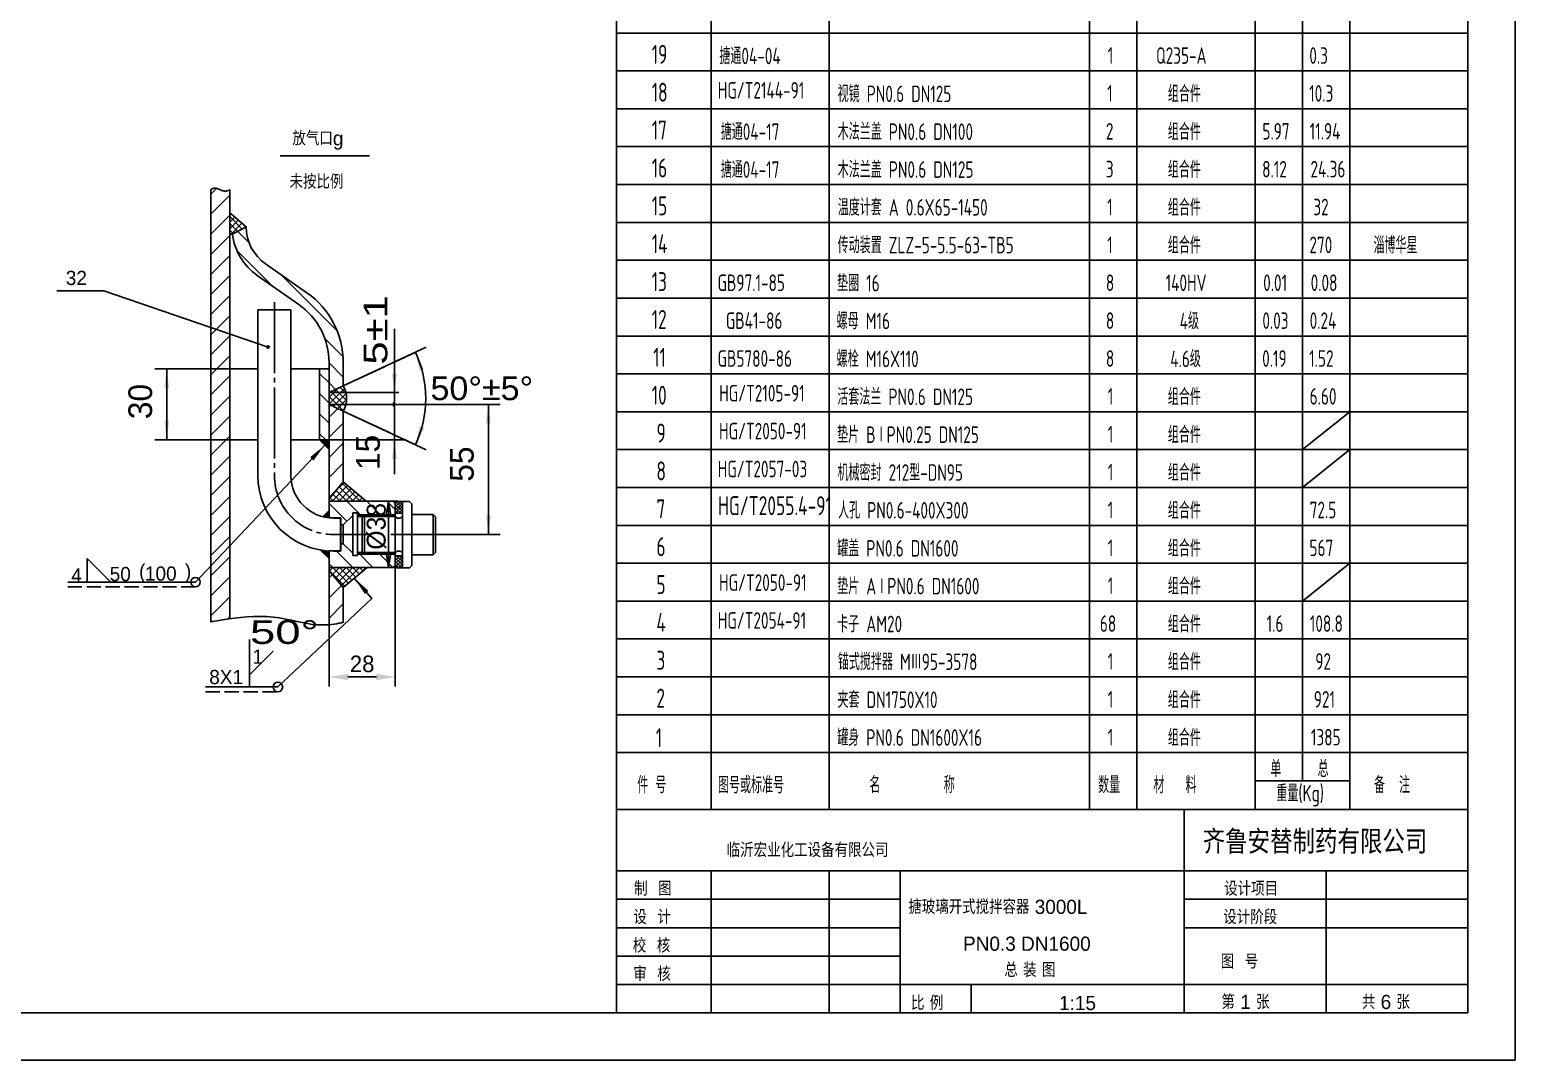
# Model space of a CAD drawing. Extents: x -10 to 10142, y -198 to 739.
# Drawn here: x 9828.1 to 10142.1, y -102 to 115.7 of the extents above; entities that cross this region are included whole.
import ezdxf

# ---------------------------------------------------------------- set-up
doc = ezdxf.new("R2010")
doc.units = 0
doc.linetypes.add('DASHDOT', pattern=[18, 15, -1, 1, -1])
doc.linetypes.add('DASHED', pattern=[4, 3, -1])
doc.layers.get('0').update_dxf_attribs({"color": 8, "linetype": 'CONTINUOUS'})
doc.layers.get('DEFPOINTS').update_dxf_attribs({"linetype": 'CONTINUOUS'})
for name, color, linetype in [('0-EQUIPMENT', 7, 'CONTINUOUS'), ('1', 8, 'CONTINUOUS'), ('2', 94, 'DASHDOT'), ('3', 2, 'DASHED')]:
    doc.layers.add(name, color=color, linetype=linetype)
doc.styles.add('HZTXT', font='tssdeng.shx', dxfattribs={"width": 0.8, "bigfont": 'tssdchn.shx'})
doc.styles.get("Standard").update_dxf_attribs({"font": 'cadt_en', "bigfont": 'cadt_hz'})
doc.styles.add('STYLE1', font='cadt_en.shx', dxfattribs={"bigfont": 'cadt_hz.shx'})
doc.styles.add('STYLE514', font='cadt_en.shx', dxfattribs={"width": 1.439846, "bigfont": 'cadt_hz.shx'})
doc.styles.add('STYLE515', font='cadt_en.shx', dxfattribs={"width": 0.974868, "bigfont": 'cadt_hz.shx'})
doc.styles.add('STYLE516', font='cadt_en.shx', dxfattribs={"width": 1.319444, "bigfont": 'cadt_hz.shx'})
doc.styles.add('STYLE517', font='cadt_en.shx', dxfattribs={"width": 1.076207, "bigfont": 'cadt_hz.shx'})
doc.dimstyles.get("Standard").update_dxf_attribs({"dimtxt": 3.5, "dimasz": 4, "dimexe": 2, "dimexo": 0, "dimgap": 1, "dimtad": 1, "dimtoh": 1, "dimdec": 4, "dimzin": 0, "dimtxsty": 'STANDARD', "dimcen": 0, "dimazin": 3, "dimtfac": 1, "dimtdec": 4, "dimtmove": 0, "dimatfit": 3, "dimtolj": 1, "dimtzin": 0})

# ---------------------------------------------------------------- blocks, each defined once
blk = doc.blocks.new('*D11')
for p, q in [((6946.45, 36.51), (6982.62, 36.51)), ((6980.12, 9.01), (6980.12, 36.51)), ((6968.91, 9.01), (6982.62, 9.01))]:
    blk.add_line(p, q)
for points in [[(6980.12, 36.51), (6980.62, 32.51), (6979.62, 32.51)], [(6980.12, 9.01), (6979.62, 13.01), (6980.62, 13.01)]]:
    blk.add_solid(points)
at = {"style": 'STYLE1'}
blk.add_text('55', height=5, rotation=90, dxfattribs=at).set_placement((6977.02, 20.18))
blk = doc.blocks.new('*D12')
at = {"color": 0}
for p, q in [((9905.35, 2.01), (9905.35, -23.07)), ((9891.35, -10.02), (9891.35, -23.07)), ((9895.35, -21.07), (9901.35, -21.07))]:
    blk.add_line(p, q, dxfattribs=at)
for points in [[(9895.35, -20.4), (9895.35, -21.74), (9891.35, -21.07)], [(9901.35, -20.4), (9901.35, -21.74), (9905.35, -21.07)]]:
    blk.add_solid(points, dxfattribs=at)
at = {"layer": 'DEFPOINTS', "color": 0}
for p in [(9905.35, 2.01), (9891.35, -10.02), (9905.35, -21.07)]:
    blk.add_point(p, dxfattribs=at)
at = {"color": 0, "insert": (9898.35, -18.32), "char_height": 3.5, "attachment_point": 5}
blk.add_mtext('\\A1;28', dxfattribs=at)
blk = doc.blocks.new('*D13')
for p, q in [((6925.45, 44.01), (6909.63, 44.01)), ((6912.13, 29.01), (6912.13, 44.01)), ((6925.45, 29.01), (6909.63, 29.01))]:
    blk.add_line(p, q)
for points in [[(6912.13, 44.01), (6912.63, 40.01), (6911.63, 40.01)], [(6912.13, 29.01), (6911.63, 33.01), (6912.63, 33.01)]]:
    blk.add_solid(points)
at = {"style": 'STYLE1'}
blk.add_text('30', height=5, rotation=90, dxfattribs=at).set_placement((6909.03, 33.4))
blk = doc.blocks.new('*D14')
for p, q in [((6960.27, 21.81), (6960.27, 52.48)), ((6961.18, 39.01), (6946.45, 39.01)), ((6946.45, 36.51), (6962.77, 36.51)), ((6946.45, 29.01), (6962.77, 29.01))]:
    blk.add_line(p, q)
for points in [[(6960.27, 39.01), (6959.77, 43.01), (6960.77, 43.01)], [(6960.27, 29.01), (6960.77, 25.01), (6959.77, 25.01)]]:
    blk.add_solid(points)
at = {"style": 'STYLE1'}
blk.add_text('15', height=5, rotation=90, dxfattribs=at).set_placement((6957.18, 22.66))
at = {"insert": (6958.84, 44.92), "char_height": 5, "attachment_point": 7, "rotation": 90, "style": 'STYLE516'}
blk.add_mtext('5%%p1', dxfattribs=at)
blk = doc.blocks.new('*D15')
for p, q in [((6949.45, 40.41), (6966.99, 48.59)), ((6949.45, 35.11), (6966.99, 26.93))]:
    blk.add_line(p, q)
blk.add_arc((6943.76, 37.76), 23.13, 335, 385)
for points in [[(6964.72, 47.53), (6966.56, 43.94), (6965.63, 43.6)], [(6964.72, 27.98), (6965.63, 31.91), (6966.56, 31.57)]]:
    blk.add_solid(points)
at = {"insert": (6967.89, 37.34), "char_height": 5, "attachment_point": 7, "style": 'STYLE517'}
blk.add_mtext('50%%d%%p5%%d', dxfattribs=at)
blk = doc.blocks.new('*U16')
for p, q in [((6944.48, 28.97), (6944.51, 29.01)), ((6944.62, 28.83), (6944.8, 29.01)), ((6944.67, 29.01), (6946.45, 27.23, 1)), ((6944.76, 28.69), (6945.08, 29.01)), ((6944.9, 28.55), (6945.36, 29.01)), ((6944.95, 29.01), (6946.45, 27.51)), ((6945.04, 28.41), (6945.64, 29.01)), ((6945.19, 28.27), (6945.93, 29.01)), ((6946.45, 27.79), (6945.23, 29.01)), ((6945.33, 28.13), (6946.21, 29.01)), ((6945.47, 27.98), (6946.45, 28.96)), ((6945.51, 29.01), (6946.45, 28.08)), ((6945.61, 27.84), (6946.45, 28.68)), ((6945.75, 27.7), (6946.45, 28.39)), ((6945.84, 28.97), (6946.45, 28.36)), ((6946.08, 29.01), (6946.45, 28.64)), ((6946.36, 29.01), (6946.45, 28.92)), ((6945.89, 27.56), (6946.45, 28.11)), ((6946.03, 27.42), (6946.45, 27.83)), ((6946.18, 27.28), (6946.45, 27.55)), ((6946.32, 27.14), (6946.45, 27.26))]:
    blk.add_line(p, q)
blk = doc.blocks.new('*U18')
at = {"style": 'STYLE1'}
blk.add_text('齐鲁安替制药有限公司', height=5, dxfattribs=at).set_placement((7139.17, -56.44))

msp = doc.modelspace()

# ---------------------------------------------------------------- linework, layer by layer
at = {"color": 7}
for p, q in [((10142.09218, 738.96281), (10142.09218, -102.03719)), ((9972.09218, -32.03719), (9972.09218, 218.96281, 1)), ((9997.09218, -49.03719), (9997.09218, 218.96281)), ((10052.09218, -49.03719), (10052.09218, 218.96281)), ((10062.09218, -49.03719), (10062.09218, 218.96281)), ((10087.09218, -49.03719), (10087.09218, 218.96281)), ((10097.09218, -32.03719), (10097.09218, 218.96281)), ((10107.09218, -49.03719), (10107.09218, 218.96281)), ((10132.09218, 114.96281), (9952.09218, 114.96281)), ((10132.09218, 106.96281), (9952.09218, 106.96281, 1)), ((10132.09218, 98.96281), (9952.09218, 98.96281)), ((9899.90852, 89.0244), (9880.99022, 89.0244)), ((9952.09218, 90.96281), (10132.09218, 90.96281)), ((9866.3502, 80.9429), (9867.55631, 82.14901)), ((9866.3502, 81.89658), (9866.35052, 81.89676, 6.28319)), ((9866.35052, 81.89676), (9866.35278, 81.89801)), ((9866.35278, 81.89801), (9866.35891, 81.9014)), ((9866.35891, 81.9014), (9866.37086, 81.90801)), ((9866.37086, 81.90801), (9866.39055, 81.9189)), ((9866.39055, 81.9189), (9866.41992, 81.93514)), ((9866.41992, 81.93514), (9866.46092, 81.95782)), ((9866.46092, 81.95782), (9866.51547, 81.98799)), ((9866.51547, 81.98799), (9866.58515, 82.02584)), ((9866.58515, 82.02584), (9866.67007, 82.06792)), ((9866.67007, 82.06792), (9866.76999, 82.10993)), ((9866.76999, 82.10993), (9866.88464, 82.14752)), ((9866.88464, 82.14752), (9867.01377, 82.17638)), ((9867.01377, 82.17638), (9867.15713, 82.19218)), ((9867.15713, 82.19218), (9867.31448, 82.19059)), ((9867.31448, 82.19059), (9867.48555, 82.16728)), ((9867.48555, 82.16728), (9867.66963, 82.11973)), ((9867.66963, 82.11973), (9867.86413, 82.05257)), ((9867.86413, 82.05257), (9868.066, 81.97224)), ((9868.066, 81.97224), (9868.2722, 81.88516)), ((9868.2722, 81.88516), (9868.47967, 81.79778)), ((9868.47967, 81.79778), (9868.68536, 81.71653)), ((9868.68536, 81.71653), (9868.88622, 81.64783)), ((9868.88622, 81.64783), (9869.0792, 81.59812)), ((9869.86418, 81.63869), (9869.97861, 81.67718)), ((9869.97861, 81.67718), (9870.07678, 81.71607)), ((9870.07678, 81.71607), (9870.1578, 81.75117)), ((9870.1578, 81.75117), (9870.22131, 81.77917)), ((9870.22131, 81.77917), (9870.26903, 81.80022)), ((9870.26903, 81.80022), (9870.30323, 81.8153)), ((9870.30323, 81.8153), (9870.32615, 81.82541)), ((9870.32615, 81.82541), (9870.34005, 81.83154)), ((9870.34005, 81.83154), (9870.3502, 81.83602)), ((9870.34719, 81.83469), (9870.34982, 81.83585)), ((9952.09218, 82.96281), (10132.09218, 82.96281)), ((9866.3502, 76.70026), (9870.3502, 80.70026)), ((9869.0792, 81.59812), (9869.26161, 81.57207)), ((9869.26161, 81.57207), (9869.4322, 81.56728)), ((9869.4322, 81.56728), (9869.59009, 81.57957)), ((9869.59009, 81.57957), (9869.73437, 81.60476)), ((9869.73437, 81.60476), (9869.86418, 81.63869)), ((9866.3502, 72.45761), (9870.3502, 76.45761)), ((9870.3502, 76.45761), (9870.64617, 76.75358)), ((9872.97445, 73.5558), (9870.3502, 76.18005)), ((9870.3502, 75.0434), (9871.40767, 76.10087)), ((9870.3502, 73.62919), (9872.16916, 75.44815)), ((9872.0413, 73.07474), (9870.3502, 74.76584)), ((9871.10815, 72.59368), (9870.3502, 73.35163)), ((9870.64249, 72.50727), (9872.93066, 74.79544)), ((9874.46148, 70.65456), (9872.0413, 73.07474)), ((9873.24441, 73.69497), (9873.69216, 74.14272)), ((9952.09218, 74.96281), (10132.09218, 74.96281)), ((9866.3502, 68.21497), (9870.3502, 72.21497)), ((9866.3502, 63.97233), (9870.3502, 67.97233)), ((9879.26609, 61.60731), (9871.91538, 68.95802)), ((10132.09218, 66.96281), (9952.09218, 66.96281, 1)), ((9866.3502, 59.72969), (9870.3502, 63.72969)), ((9893.04209, 52.07395), (9881.20182, 63.91422)), ((9843.78393, 60.51884), (9878.45979, 48.62966)), ((9866.3502, 55.48705), (9870.3502, 59.48705)), ((10132.09218, 58.96281), (9952.09218, 58.96281)), ((9866.3502, 51.24441), (9870.3502, 55.24441)), ((9866.3502, 47.00177), (9870.3502, 51.00177)), ((9894.30828, 46.56511), (9890.46818, 50.40522)), ((10132.09218, 50.96281), (9952.09218, 50.96281, 1)), ((9905.30333, 45.51372), (9909.71343, 47.57018)), ((9866.3502, 42.75913), (9870.3502, 46.75913)), ((9894.3502, 42.28056), (9891.3502, 45.28056)), ((9903.05052, 44.46322), (9894.3502, 40.40619)), ((9866.3502, 38.51649), (9870.3502, 42.51649)), ((9891.3502, 41.03792), (9889.3502, 43.03792)), ((9892.73507, 39.65304), (9891.3502, 41.03792)), ((10132.09218, 42.96281), (9952.09218, 42.96281)), ((9866.3502, 34.27385), (9870.3502, 38.27385)), ((9891.3502, 36.79528), (9889.3502, 38.79528)), ((9891.3502, 36.64643), (9894.60851, 39.90474)), ((9891.3502, 38.06064), (9893.12392, 39.83437)), ((9906.08243, 39.00727), (9891.3502, 39.00727)), ((9891.3502, 38.20949), (9894.38716, 35.17253)), ((9891.7706, 39.2033), (9894.81791, 36.156)), ((9892.21976, 36.10178), (9894.95581, 38.83783)), ((9892.73507, 39.65304), (9895.05145, 37.33667)), ((9893.69955, 40.10278), (9894.95348, 38.84885)), ((9891.3502, 32.55264), (9889.3502, 34.55264)), ((9891.88986, 36.25562), (9891.3502, 36.79528)), ((9891.3502, 36.50727), (9906.67558, 36.50727)), ((9891.3502, 36.50727), (9906.83966, 36.50727)), ((9891.3502, 33.818), (9893.18424, 35.65204)), ((9893.18424, 35.65204), (9895.06347, 37.53127)), ((9894.3502, 35.10834), (9904.25652, 30.48895)), ((9905.17558, 36.50727), (9904.92558, 36.94028)), ((9904.92558, 36.07425), (9905.17558, 36.50727)), ((9952.09218, 34.96281), (10132.09218, 34.96281, 1)), ((9866.3502, 30.03121), (9870.3502, 34.03121)), ((9891.3502, 29.57536), (9894.3502, 32.57536)), ((9866.3502, 25.78857), (9870.3502, 29.78857)), ((9890.65293, 29.00727), (9889.3502, 30.30999)), ((9889.35904, 28.99842), (9889.36789, 29.00727)), ((9890.06615, 28.29131), (9890.7821, 29.00727)), ((9891.3502, 28.30999), (9890.65293, 29.00727)), ((9891.3502, 29.00727), (9906.67558, 29.00727)), ((9891.3502, 25.33272), (9894.3502, 28.33272)), ((9905.06592, 30.11152), (9909.71343, 27.94435)), ((9890.45019, 27.90728), (9863.12216, -1.02689, 1)), ((9866.3502, 21.54593), (9870.3502, 25.54593)), ((9890.77326, 27.58421), (9891.3502, 28.16115)), ((9952.09218, 26.96281), (10132.09218, 26.96281)), ((9891.3502, 21.09008), (9894.3502, 24.09008)), ((9866.3502, 17.30329), (9870.3502, 21.30329)), ((9891.99606, 16.07909), (9895.28605, 19.36908)), ((9892.74965, 18.24689), (9894.51708, 20.01432)), ((9896.51003, 16.07909), (9893.47628, 19.11285)), ((9897.92425, 16.07909), (9894.12152, 19.88182)), ((9952.09218, 18.96281), (10132.09218, 18.96281)), ((9866.3502, 13.06064), (9870.3502, 17.06064)), ((9891.3502, 16.84744), (9892.74965, 18.24689)), ((9891.3502, 16.07909), (9905.89143, 16.07909)), ((9892.26739, 16.07909), (9891.54055, 16.80594)), ((9893.68161, 16.07909), (9892.18579, 17.57491)), ((9895.09582, 16.07909), (9892.83103, 18.34388)), ((9893.41028, 16.07909), (9896.05502, 18.72384)), ((9894.82449, 16.07909), (9896.82399, 18.07859)), ((9895.09582, 16.07909), (9898.36765, 12.80727)), ((9896.2387, 16.07909), (9897.59296, 17.43335)), ((9897.65292, 16.07909), (9898.36193, 16.78811)), ((9899.06713, 16.07909), (9899.1309, 16.14287)), ((9902.26029, 13.15727), (9899.33846, 16.07909)), ((9903.89143, 16.07909), (9903.39823, 13.11991)), ((9905.3502, 14.30999), (9903.5811, 16.07909)), ((9903.89143, 2.07909), (9903.89143, 16.07909)), ((9903.89143, 16.07909), (9904.38463, 13.11991)), ((9905.3502, 15.55404), (9905.80342, 16.00727)), ((9905.3502, 14.84694), (9906.51053, 16.00727)), ((9906.8502, 14.6121), (9905.45503, 16.00727)), ((9906.8502, 15.31921), (9906.16214, 16.00727)), ((9866.3502, 8.818), (9870.3502, 12.818)), ((9890.39825, 12.70959), (9890.18947, 12.91836)), ((9890.20548, 12.75338), (9891.3502, 13.8981)), ((9890.83473, 12.62666), (9890.36625, 13.09514)), ((9890.49494, 12.68929), (9891.3502, 13.54455)), ((9891.24627, 12.56867), (9890.54302, 13.27192)), ((9891.3502, 12.8183), (9890.7198, 13.44869)), ((9890.79286, 12.63365), (9891.3502, 13.19099)), ((9891.3502, 13.17185), (9890.89658, 13.62547)), ((9891.3502, 13.5254), (9891.07335, 13.80225)), ((9891.09985, 12.58709), (9891.3502, 12.83744)), ((9891.3502, 13.87896), (9891.25013, 13.97902)), ((9895.10169, 11.83058), (9891.3502, 15.58207)), ((9898.8502, 13.15727), (9897.3502, 13.15727)), ((9898.5002, 12.80727), (9905.3502, 12.80727)), ((9903.39823, 13.11991), (9904.38463, 13.11991)), ((9905.3502, 14.13983), (9906.8502, 15.63983)), ((9906.8502, 13.90499), (9905.3502, 15.40499)), ((9906.54082, 13.50727), (9905.3502, 14.69789)), ((9905.83371, 13.50727), (9905.3502, 13.99078)), ((9905.42474, 13.50727), (9906.8502, 14.93272)), ((9906.13185, 13.50727), (9906.8502, 14.22562)), ((9906.83896, 13.50727), (9906.8502, 13.51851)), ((9952.09218, 10.96281), (10132.09218, 10.96281)), ((9866.3502, 4.57536), (9870.3502, 8.57536)), ((9840.1968, -1.02689), (9840.1968, 3.97311, 1)), ((9840.1968, 3.97311), (9845.1968, -1.02689)), ((9866.3502, 0.33272), (9870.3502, 4.33272)), ((9889.55085, 5.73479), (9889.55912, 5.74305)), ((9891.3502, 3.97946), (9889.59234, 5.73732)), ((9889.72763, 5.55801), (9889.86293, 5.69332)), ((9889.9044, 5.38124), (9890.17202, 5.64885)), ((9891.3502, 4.33301), (9890.01213, 5.67108)), ((9890.08118, 5.20446), (9890.48661, 5.60989)), ((9890.25796, 5.02768), (9890.80696, 5.57669)), ((9891.3502, 4.68657), (9890.41905, 5.61772)), ((9890.43473, 4.85091), (9891.13338, 5.54955)), ((9890.61151, 4.67413), (9891.3502, 5.41282)), ((9890.78829, 4.49735), (9891.3502, 5.05926)), ((9891.3502, 5.04012), (9890.81432, 5.576)), ((9890.96506, 4.32058), (9891.3502, 4.70571)), ((9891.14184, 4.1438), (9891.3502, 4.35216)), ((9891.3502, 5.39367), (9891.19897, 5.54491)), ((9891.31862, 3.96702), (9891.3502, 3.9986)), ((9896.3679, 2.07909), (9892.93972, 5.50727)), ((9898.8502, 4.85727), (9897.3502, 4.85727)), ((9900.61054, 2.07909), (9897.48237, 5.20727)), ((9898.5002, 5.20727), (9905.3502, 5.20727)), ((9904.85169, 2.08058), (9902.07501, 4.85727)), ((9903.89143, 2.07909), (9903.39823, 5.03827)), ((9903.39823, 5.03827), (9904.38463, 5.03827)), ((9903.89143, 2.07909), (9904.38463, 5.03827)), ((9905.3502, 4.24034), (9905.61713, 4.50727)), ((9905.3502, 3.53323), (9906.32424, 4.50727)), ((9905.3502, 2.82612), (9906.8502, 4.32612)), ((9906.8502, 2.59128), (9905.3502, 4.09128)), ((9905.3502, 2.11901), (9906.8502, 3.61901)), ((9906.72711, 2.00727), (9905.3502, 3.38418)), ((9906.8502, 3.29839), (9905.64132, 4.50727)), ((9906.8502, 4.0055), (9906.34843, 4.50727)), ((9866.3502, -3.90992), (9870.3502, 0.09008)), ((9892.12526, 2.07909), (9891.3502, 2.85415)), ((9891.3502, 2.07909), (9905.89143, 2.07909)), ((9894.66544, -1.8753), (9891.3502, 1.43994)), ((9891.3502, -0.12312), (9892.0613, 0.58798)), ((9891.41606, 1.35695), (9892.1382, 2.07909)), ((9892.0613, 0.58798), (9893.55241, 2.07909)), ((9895.43441, -1.23006), (9892.12526, 2.07909)), ((9892.70654, -0.18099), (9894.96663, 2.07909)), ((9893.35179, -0.94996), (9896.38084, 2.07909)), ((9896.20338, -0.58482), (9893.53947, 2.07909)), ((9893.99703, -1.71893), (9897.79505, 2.07909)), ((9896.97235, 0.06043), (9894.95368, 2.07909)), ((9897.74132, 0.70567), (9896.3679, 2.07909)), ((9898.51029, 1.35091), (9897.78211, 2.07909)), ((9898.32877, 1.1986), (9899.20927, 2.07909)), ((9899.27926, 1.99615), (9899.19633, 2.07909)), ((9906.02, 2.00727), (9905.3502, 2.67707)), ((9905.94556, 2.00727), (9906.8502, 2.91191)), ((9906.65266, 2.00727), (9906.8502, 2.2048)), ((10132.09218, 2.96281), (9952.09218, 2.96281)), ((9836.12118, -1.02689), (9863.12216, -1.02689)), ((9891.3502, -4.36576), (9893.99703, -1.71893)), ((9896.69738, -0.1703), (9900.37189, -4.45249)), ((9866.3502, -8.15256), (9870.3502, -4.15256)), ((9880.55273, -23.18099), (9900.37189, -4.45249)), ((9891.3502, -8.6084), (9894.3502, -5.6084)), ((10132.09218, -5.03719), (9952.09218, -5.03719)), ((9866.35416, -9.42109), (9866.38192, -9.41657)), ((9866.38192, -9.41657), (9866.45724, -9.40432)), ((9866.45724, -9.40432), (9866.60394, -9.38047)), ((9866.60394, -9.38047), (9866.84578, -9.34114)), ((9866.84578, -9.34114), (9867.20656, -9.28247)), ((9867.20656, -9.28247), (9867.71007, -9.20059)), ((9867.71007, -9.20059), (9868.38009, -9.09163)), ((9868.38009, -9.09163), (9869.23177, -8.95471)), ((9869.23177, -8.95471), (9870.24564, -8.80089)), ((9869.89066, -8.85474), (9870.3502, -8.3952)), ((9870.24564, -8.80089), (9871.39359, -8.64423)), ((9871.39359, -8.64423), (9872.64753, -8.49877)), ((9872.64753, -8.49877), (9873.97933, -8.37858)), ((9873.97933, -8.37858), (9875.3609, -8.2977)), ((9875.3609, -8.2977), (9876.76412, -8.27018)), ((9876.76412, -8.27018), (9878.16089, -8.31007)), ((9878.16089, -8.31007), (9879.52716, -8.42597)), ((9879.52716, -8.42597), (9880.85516, -8.60461)), ((9880.85516, -8.60461), (9882.1412, -8.82729)), ((9882.1412, -8.82729), (9883.38155, -9.07527)), ((9883.38155, -9.07527), (9884.57253, -9.32983)), ((9884.57253, -9.32983), (9885.71041, -9.57227)), ((9866.3502, -9.42173), (9866.35416, -9.42109)), ((9885.71041, -9.57227), (9886.7915, -9.78385)), ((9886.7915, -9.78385), (9887.81209, -9.94587)), ((9887.81209, -9.94587), (9888.76853, -10.0445)), ((9888.76853, -10.0445), (9889.65735, -10.08561)), ((9889.65735, -10.08561), (9890.47513, -10.07994)), ((9890.47513, -10.07994), (9891.21845, -10.03825)), ((9891.21845, -10.03825), (9891.88391, -9.9713)), ((9891.88391, -9.9713), (9892.46808, -9.88985)), ((9892.46808, -9.88985), (9892.96755, -9.80466)), ((9892.96755, -9.80466), (9893.37889, -9.72648)), ((9893.37889, -9.72648), (9893.70118, -9.66391)), ((9893.70118, -9.66391), (9893.94337, -9.61689)), ((9893.94337, -9.61689), (9894.11691, -9.5832)), ((9894.11691, -9.5832), (9894.23324, -9.56061)), ((9894.23324, -9.56061), (9894.3038, -9.54692)), ((9894.3038, -9.54692), (9894.35528, -9.53692)), ((9894.34003, -9.53988), (9894.35338, -9.53729)), ((9874.55273, -23.18099), (9874.55273, -13.18099)), ((9874.55273, -20.57834), (9879.55273, -15.57834)), ((10132.09218, -13.03719), (9952.09218, -13.03719)), ((9972.09218, -49.03719), (9972.09218, -13.03719)), ((10097.09218, -13.03719), (10097.09218, -43.03719)), ((9952.09218, -21.03719), (10132.09218, -21.03719, 1)), ((9865.27212, -23.18099), (9880.55273, -23.18099)), ((10132.09218, -29.03719), (9952.09218, -29.03719)), ((10132.09218, -37.03719), (9952.09218, -37.03719)), ((10087.09218, -43.03719), (10107.09218, -43.03719, 1)), ((10072.09218, -92.03719), (10072.09218, -49.03719, 1)), ((10132.09218, -62.03719), (9952.09218, -62.03719)), ((9972.09218, -92.03719), (9972.09218, -62.03719)), ((9997.09218, -92.03719), (9997.09218, -62.03719)), ((10012.09218, -92.03719), (10012.09218, -62.03719)), ((10102.09218, -62.03719), (10102.09218, -92.03719)), ((9952.09218, -68.03719), (10012.09218, -68.03719, 1)), ((10072.09218, -68.03719), (10132.09218, -68.03719, 1)), ((9952.09218, -74.03719), (10012.09218, -74.03719, 1)), ((10072.09218, -74.03719), (10132.09218, -74.03719)), ((9952.09218, -80.03719), (10012.09218, -80.03719)), ((9952.09218, -86.03719), (10132.09218, -86.03719, 1)), ((10027.09218, -86.03719), (10027.09218, -92.03719)), ((10142.09218, -102.03719), (9548.09218, -102.03719))]:
    msp.add_line(p, q, dxfattribs=at)
for centre, radius in [((9878.45979, 48.62966), 0.25), ((9906.05603, 14.70034), 0.125), ((9863.12216, -1.02689), 1), ((9880.55273, -23.18099), 1)]:
    msp.add_circle(centre, radius, dxfattribs=at)
for points in [[(9890.45019, 27.90728), (9888.06712, 24.65597), (9887.34013, 25.34261)], [(9896.69738, -0.1703), (9899.68166, -2.8803), (9898.92276, -3.53151)]]:
    msp.add_solid(points, dxfattribs=at)
at = {"layer": '0-EQUIPMENT'}
for p, q in [((10097.09218, 26.96281), (10107.09218, 34.96281, 1)), ((10097.09218, 18.96281), (10107.09218, 26.96281, 1)), ((10097.09218, -5.03719), (10107.09218, 2.96281, 1))]:
    msp.add_line(p, q, dxfattribs=at)
at = {"layer": '1', "color": 7}
for p, q in [((10132.09218, 713.96281), (10132.09218, -92.03719, 1)), ((9952.09218, -92.03719), (9952.09218, 218.96281)), ((9866.3502, 81.89658), (9866.3502, -9.42173)), ((9870.3502, 81.83602), (9870.3502, -8.78662)), ((9870.3502, 77.00727), (9873.8502, 74.00727)), ((9870.94053, 72.50727), (9870.3502, 72.50727, 6.28319)), ((9870.94053, 72.50727), (9873.8502, 74.00727)), ((9886.67458, 60.08215), (9877.90122, 66.22532)), ((9884.95385, 57.6247), (9876.18049, 63.76787)), ((9833.78393, 60.51884), (9843.78393, 60.51884, 6.28319)), ((9883.29583, 56.50727), (9876.29583, 56.50727)), ((9876.29583, 21.50727), (9876.29583, 56.50727)), ((9883.29583, 21.50727), (9883.29583, 56.50727)), ((9876.29583, 44.00727), (9870.3502, 44.00727)), ((9891.3502, 44.00727), (9883.29583, 44.00727)), ((9889.3502, 29.00727), (9889.3502, 44.00727)), ((9891.3502, 39.00727), (9891.3502, 45.33742)), ((9894.3502, 40.40619), (9894.3502, 45.33742)), ((9891.3502, 39.00727), (9894.3502, 40.40619)), ((9891.3502, 16.07909), (9891.3502, 39.00727)), ((9891.3502, 36.50727), (9894.3502, 35.10834, 6.28319)), ((9894.3502, 20.15435), (9894.3502, 35.10834)), ((9876.29583, 29.00727), (9870.3502, 29.00727)), ((9891.3502, 29.00727), (9883.29583, 29.00727)), ((9889.3502, 29.00727), (9891.3502, 27.00727)), ((9891.3502, 16.57909), (9894.3502, 20.15435)), ((9894.3502, 20.15435), (9899.20691, 16.07909, 1)), ((9891.3502, 16.07909), (9891.3502, 12.55708)), ((9891.3502, 16.07909), (9904.8502, 16.07909)), ((9905.3502, 15.57909), (9904.8502, 16.07909)), ((9908.3502, 16.00727), (9905.3502, 16.00727)), ((9905.3502, 16.00727), (9905.3502, 2.00727)), ((9906.8502, 2.00727), (9906.8502, 16.00727, 6.28319)), ((9908.3502, 16.00727), (9908.8502, 15.50727)), ((9891.3502, 14.07909), (9890.06041, 12.7893)), ((9891.3502, 12.57909), (9893.8502, 12.57909)), ((9893.80945, 12.57909), (9891.3502, 12.57909)), ((9893.8502, 9.07909), (9893.8502, 12.57909)), ((9894.3502, 11.07909), (9896.3502, 13.07909)), ((9896.3502, 13.57909), (9897.3502, 13.57909, 6.28319)), ((9896.3502, 9.07909), (9896.3502, 13.57909)), ((9897.3502, 9.07909), (9897.3502, 13.57909, 6.28319)), ((9898.5002, 12.80727), (9897.3502, 12.80727)), ((9898.3502, 12.65727), (9898.8502, 13.15727)), ((9898.3502, 12.65727), (9898.3502, 5.35727)), ((9898.8502, 13.15727), (9905.3502, 13.15727)), ((9898.8502, 4.85727), (9898.8502, 13.15727)), ((9905.3502, 13.50727), (9906.8502, 13.50727)), ((9905.3502, 13.00727), (9905.3502, 13.15727, 6.28319)), ((9905.3502, 4.85727), (9905.3502, 13.15727)), ((9906.8502, 13.00727), (9906.8502, 13.15727)), ((9908.8502, 2.50727), (9908.8502, 15.50727)), ((9913.3502, 13.25727), (9908.8502, 13.25727)), ((9913.8502, 12.75727), (9913.3502, 13.25727)), ((9913.3502, 4.75727), (9913.3502, 13.25727)), ((9913.8502, 12.75727), (9913.8502, 5.25727)), ((9892.29583, 12.50727), (9893.79583, 12.50727)), ((9893.79583, 12.50727), (9893.79583, 5.50727)), ((9893.8502, 11.07909), (9894.3502, 11.07909)), ((9894.3502, 9.07909), (9894.3502, 11.07909)), ((9905.8502, 12.50727), (9906.3502, 12.50727, 6.28319)), ((9893.8502, 9.07909), (9893.8502, 5.57909)), ((9893.8502, 7.07909), (9894.3502, 7.07909)), ((9894.3502, 9.07909), (9894.3502, 7.07909)), ((9894.3502, 7.07909), (9896.3502, 5.07909)), ((9896.3502, 9.07909), (9896.3502, 4.57909)), ((9897.3502, 9.07909), (9897.3502, 4.57909)), ((9897.3502, 9.07909), (9897.3502, 4.57909)), ((9908.8502, 9.00727), (9913.81247, 9.00727)), ((9891.3502, 3.93544), (9889.5391, 5.74654)), ((9891.3502, 5.57909), (9893.8502, 5.57909)), ((9893.80945, 5.57909), (9891.3502, 5.57909)), ((9891.3502, 5.53523), (9891.3502, 2.07909)), ((9892.29583, 5.50727), (9893.79583, 5.50727)), ((9896.3502, 4.57909), (9897.3502, 4.57909)), ((9898.5002, 5.20727), (9897.3502, 5.20727)), ((9898.8502, 4.85727), (9898.3502, 5.35727)), ((9898.8502, 4.85727), (9905.3502, 4.85727)), ((9906.8502, 4.50727), (9905.3502, 4.50727)), ((9905.8502, 5.50727), (9906.3502, 5.50727, 6.28319)), ((9908.8502, 4.75727), (9913.3502, 4.75727)), ((9913.3502, 4.75727), (9913.8502, 5.25727)), ((9891.3502, 2.07909), (9904.8502, 2.07909)), ((9891.3502, -10.025), (9891.3502, 2.07909)), ((9894.3502, -2.13982), (9891.3502, 1.43544)), ((9894.3502, -2.13982), (9899.37811, 2.07909)), ((9905.3502, 2.57909), (9904.8502, 2.07909)), ((9908.3502, 2.00727), (9905.3502, 2.00727)), ((9908.3502, 2.00727), (9908.8502, 2.50727)), ((9894.3502, -9.53791), (9894.3502, -2.13982)), ((9952.09218, -49.03719), (10132.09218, -49.03719, 1)), ((10132.09218, -92.03719), (9558.09218, -92.03719, 1))]:
    msp.add_line(p, q, dxfattribs=at)
for centre, radius, start, end in [((9883.3502, 74.00727), 12.5, 186.8921026, 235), ((9883.3502, 74.00727), 9.5, 180, 235), ((9876.3502, 45.33742), 18, 0, 55), ((9876.3502, 45.33742), 15, 0, 55), ((9889.82387, 37.75727), 5.24447, 329.6627656, 30.3372344), ((9892.29583, 21.50727), 16, 180, 270), ((9892.29583, 21.50727), 9, 180, 270), ((9905.8502, 13.00727), 0.5, 180, 270), ((9906.3502, 13.00727), 0.5, 270, 0), ((9905.8502, 5.00727), 0.5, 90, 180), ((9906.3502, 5.00727), 0.5, 0, 90)]:
    msp.add_arc(centre, radius, start, end, dxfattribs=at)
at = {"layer": '2', "color": 7}
for p, q in [((9879.79583, 58.11886), (9879.79583, 21.50727, 6.28319)), ((9892.29583, 9.00727), (9899.50261, 9.00727, 6.28319)), ((9904.41664, 9.00727), (9913.62258, 9.00727))]:
    msp.add_line(p, q, dxfattribs=at)
msp.add_arc((9892.29583, 21.50727), 12.5, 180, 270, dxfattribs=at)
at = {"layer": '3', "color": 7}
for p, q in [((9836.12118, -2.02689), (9863.12216, -2.02689, 1)), ((9865.27212, -24.18099), (9880.55273, -24.18099))]:
    msp.add_line(p, q, dxfattribs=at)

# ---------------------------------------------------------------- block references
at = {"color": 7}
for name in ['*D14', '*D15', '*D13', '*D11', '*U16']:
    msp.add_blockref(name, (2944.90507, 0), dxfattribs=at)
at = {"layer": '0-EQUIPMENT'}
msp.add_blockref('*U18', (2936.83313, -1.97544), dxfattribs=at)

# ---------------------------------------------------------------- texts
at = {"color": 7, "style": 'STYLE1', "width": 1.003}
for s, p in [('放气口g', (9883.58876, 91.2284)), ('32', (9835.69793, 61.73737)), ('4', (9836.85169, -1.10115)), ('50', (9844.98566, -0.82311)), ('(', (9851.20098, -0.21177)), ('100', (9852.42366, -0.72122)), (')', (9860.88057, -0.21177)), ('1', (9875.15206, -18.26661)), ('8X1', (9866.02922, -22.57959))]:
    msp.add_text(s, height=3, dxfattribs=at).set_placement(p)
at = {"color": 7, "style": 'STYLE1'}
for s, p in [('未按比例', (9882.99657, 82.06742)), ('制  图', (9955.81989, -67.28243)), ('设计项目', (10080.56376, -67.28243)), ('设  计', (9955.68017, -73.28243)), ('设计阶段', (10080.37323, -73.28243)), ('校  核', (9955.56142, -79.31924)), ('PN0.3 DN1600', (10025.36129, -78.9116)), ('总 装 图', (10034.09329, -84.4516)), ('图  号', (10079.82589, -82.66563)), ('审  核', (9955.65477, -85.28243)), ('第 1 张', (10079.97711, -91.21286)), ('比 例', (10014.36417, -91.43113)), ('1:15', (10045.65803, -91.43959)), ('共 6 张', (10109.6654, -91.21346))]:
    msp.add_text(s, height=3, dxfattribs=at).set_placement(p)
at = {"color": 7, "insert": (9903.46317, 5.82285), "char_height": 4, "attachment_point": 7, "rotation": 90, "style": 'STYLE515'}
msp.add_mtext('%%c38', dxfattribs=at)
at = {"color": 7, "insert": (9874.63835, -14.15687), "char_height": 5, "attachment_point": 7, "style": 'STYLE514'}
msp.add_mtext('50%%d', dxfattribs=at)
at = {"layer": '0-EQUIPMENT', "style": 'HZTXT', "width": 0.7}
for s, height, p in [('19', 4, (9959.56183, 108.46031)), ('搪通04-04', 3.5, (9973.86028, 108.37343)), ('1', 3.5, (10055.94305, 108.46031)), ('Q235-A', 3.5, (10066.15557, 108.46031)), ('0.3', 3.5, (10098.55952, 108.46031)), ('18', 4, (9959.56183, 100.46031)), ('HG/T2144-91', 3.5, (9973.52271, 101.12321)), ('视镜 PN0.6 DN125', 3.5, (9998.85711, 100.37343)), ('1', 3.5, (10055.82701, 100.46031)), ('组合件', 3.5, (10068.65705, 100.37343)), ('10.3', 3.5, (10098.52104, 100.46031)), ('17', 4, (9959.56183, 92.46031)), ('搪通04-17', 3.5, (9974.14559, 92.37343)), ('木法兰盖 PN0.6 DN100', 3.5, (9998.87266, 92.37343)), ('2', 3.5, (10055.55357, 92.46031)), ('组合件', 3.5, (10068.65705, 92.37343)), ('5.97', 3.5, (10088.63708, 92.46031)), ('11.94', 3.5, (10098.63081, 92.46031)), ('16', 4, (9959.56183, 84.46031)), ('搪通04-17', 3.5, (9974.14559, 84.37343)), ('木法兰盖 PN0.6 DN125', 3.5, (9998.87266, 84.37343)), ('3', 3.5, (10055.55357, 84.46031)), ('组合件', 3.5, (10068.65705, 84.37343)), ('8.12', 3.5, (10088.58924, 84.46031)), ('24.36', 3.5, (10098.80149, 84.46031)), ('15', 4, (9959.56183, 76.46031)), ('温度计套 A 0.6X65-1450', 3.5, (9998.8782, 76.39296)), ('1', 3.5, (10055.82701, 76.46031)), ('组合件', 3.5, (10068.65705, 76.37343)), ('32', 3.5, (10099.40268, 76.46031)), ('14', 4, (9959.56183, 68.46031)), ('传动装置 ZLZ-5-5.5-63-TB5', 3.5, (9998.86005, 68.41249)), ('组合件', 3.5, (10068.65705, 68.37343)), ('淄博华星', 3.5, (10112.11549, 68.39296)), ('1', 3.5, (10055.82701, 68.46031)), ('270', 3.5, (10098.5731, 68.46031)), ('13', 4, (9959.56183, 60.46031)), ('GB97.1-85', 3.5, (9973.47537, 60.46031)), ('垫圈 16', 3.5, (9998.73957, 60.37343)), ('8', 3.5, (10055.55357, 60.46031)), ('140HV', 3.5, (10068.17875, 60.46031)), ('0.01', 3.5, (10088.80028, 60.46031)), ('0.08', 3.5, (10098.8444, 60.46031)), ('12', 4, (9959.56183, 52.46031)), ('GB41-86', 3.5, (9975.22941, 52.46031)), ('螺母 M16', 3.5, (9998.65141, 52.39296)), ('8', 3.5, (10055.55357, 52.46031)), ('4级', 3.5, (10071.15873, 52.37781)), ('0.03', 3.5, (10088.63087, 52.46031)), ('0.24', 3.5, (10098.63087, 52.46031)), ('11', 4, (9959.86944, 44.46031)), ('GB5780-86', 3.5, (9973.4829, 44.46031)), ('螺栓 M16X110', 3.5, (9998.65141, 44.37343)), ('8', 3.5, (10055.55357, 44.46031)), ('4.6级', 3.5, (10069.1693, 44.37781)), ('0.19', 3.5, (10088.58905, 44.46031)), ('1.52', 3.5, (10098.5208, 44.46031)), ('10', 4, (9959.56183, 36.46031)), ('HG/T2105-91', 3.5, (9973.81566, 37.12321)), ('活套法兰 PN0.6 DN125', 3.5, (9998.78412, 36.37343)), ('1', 3.5, (10055.94305, 36.46031)), ('组合件', 3.5, (10068.65705, 36.37343)), ('6.60', 3.5, (10098.63086, 36.46031)), ('9', 4, (9960.55357, 28.46031)), ('HG/T2050-91', 3.5, (9973.79483, 29.12321)), ('垫片 BⅠPN0.25 DN125', 3.5, (9998.74979, 28.37343)), ('1', 3.5, (10055.94305, 28.46031)), ('组合件', 3.5, (10068.65705, 28.37343)), ('8', 4, (9960.55357, 20.46031)), ('HG/T2057-03', 3.5, (9973.52133, 21.12321)), ('机械密封 212型-DN95', 3.5, (9998.82772, 20.37343)), ('1', 3.5, (10055.94305, 20.46031)), ('组合件', 3.5, (10068.65705, 20.37343)), ('7', 4, (9960.55357, 12.46031)), ('HG/T2055.4-91', 4, (9973.57038, 13.12321)), ('人孔 PN0.6-400X300', 3.5, (9998.95252, 12.39296)), ('1', 3.5, (10055.94305, 12.46031)), ('组合件', 3.5, (10068.65705, 12.37343)), ('72.5', 3.5, (10098.63086, 12.46031)), ('6', 4, (9960.55357, 4.46031)), ('罐盖 PN0.6 DN1600', 3.5, (9998.76895, 4.3539)), ('1', 3.5, (10055.94305, 4.46031)), ('组合件', 3.5, (10068.65705, 4.37343)), ('567', 3.5, (10098.58357, 4.46031)), ('5', 4, (9960.55357, -3.53969)), ('HG/T2050-91', 3.5, (9973.79483, -2.87679)), ('垫片 AⅠPN0.6 DN1600', 3.5, (9998.76734, -3.62657)), ('组合件', 3.5, (10068.65705, -3.62657)), ('1', 3.5, (10055.94305, -3.53969)), ('4', 4, (9960.55357, -11.53969)), ('HG/T2054-91', 3.5, (9973.52733, -10.87679)), ('卡子 AM20', 3.5, (9998.76895, -11.62657)), ('68', 3.5, (10054.27998, -11.53969)), ('组合件', 3.5, (10068.65705, -11.62657)), ('1.6', 3.5, (10089.54126, -11.53969)), ('108.8', 3.5, (10098.66363, -11.53969)), ('3', 4, (9960.55357, -19.53969)), ('锚式搅拌器 MⅢ95-3578', 3.5, (9998.90472, -19.60704)), ('1', 3.5, (10055.94305, -19.53969)), ('组合件', 3.5, (10068.65705, -19.62657)), ('92', 3.5, (10099.82177, -19.53969)), ('2', 4, (9960.55357, -27.53969)), ('夹套 DN1750X10', 3.5, (9998.82772, -27.62657)), ('1', 3.5, (10055.94305, -27.53969)), ('组合件', 3.5, (10068.65705, -27.62657)), ('921', 3.5, (10099.50129, -27.53969)), ('1', 4, (9960.41753, -35.90119)), ('罐身 PN0.6 DN1600X16', 3.5, (9998.76895, -35.60704)), ('1', 3.5, (10055.94305, -35.53969)), ('组合件', 3.5, (10068.65705, -35.62657)), ('1385', 3.5, (10098.89218, -35.53969)), ('单', 3.5, (10090.31718, -42.21286)), ('总', 3.5, (10100.30478, -42.21286)), ('件 号', 3.5, (9956.48658, -45.62657)), ('图号或标准号', 3.5, (9973.57578, -45.6461)), ('名         称', 3.5, (10005.5546, -45.60704)), ('数量', 3.5, (10053.91027, -45.60704)), ('材   料', 3.5, (10065.59196, -45.62657)), ('重量(Kg)', 3.5, (10091.59344, -47.36336)), ('备  注', 3.5, (10112.22335, -45.60704))]:
    msp.add_text(s, height=height, dxfattribs=at).set_placement(p)
at = {"layer": '1', "color": 7, "style": 'STYLE1'}
msp.add_text('临沂宏业化工设备有限公司', height=3, dxfattribs=at).set_placement((9975.40175, -59.13497))
at = {"layer": '1', "color": 7, "style": 'STYLE1', "width": 0.997649}
msp.add_text('搪玻璃开式搅拌容器 3000L', height=3, dxfattribs=at).set_placement((10013.8144, -71.12101))

# ---------------------------------------------------------------- dimensions: what is measured, and where the dimension line sits
at = {"color": 7}
dim = msp.add_linear_dim(base=(9905.3502, -21.0707), p1=(9891.3502, -10.025), p2=(9905.3502, 2.00727), text='28', dimstyle='STANDARD', dxfattribs=at)
dim.commit()
dim.dimension.update_dxf_attribs({"geometry": '*D12', "text_midpoint": (9898.3502, -18.3207)})

doc.saveas('drawing.dxf')
